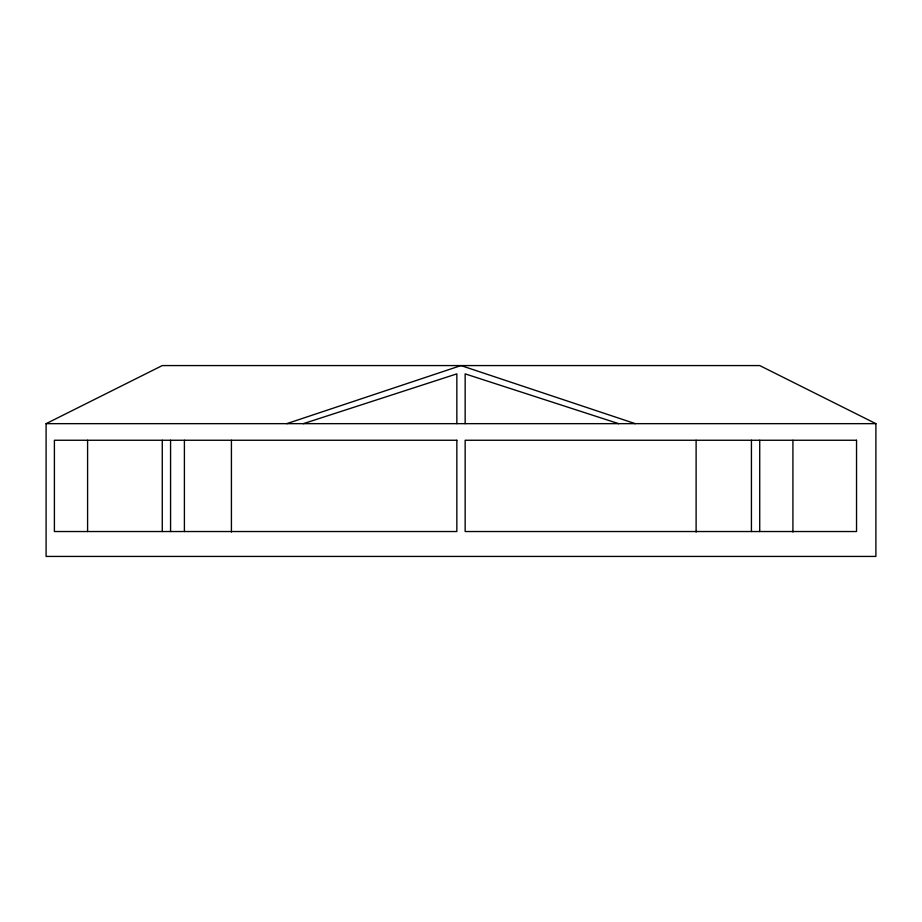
<?xml version="1.0" encoding="UTF-8"?>
<svg xmlns="http://www.w3.org/2000/svg" width="922" height="922" viewBox="0 0 922 922"><rect width="100%" height="100%" fill="white"/><g stroke="black" fill="none" stroke-linecap="round" stroke-linejoin="round"><path stroke-width="1.38" d="M46.1 423.659L162.272 365.573L759.728 365.573L875.9 423.659L875.9 556.427L46.1 556.427L46.1 423.659L875.9 423.659M286.742 423.659L461 365.573L635.258 423.659M303.338 423.659L456.851 373.871L456.851 423.659M618.662 423.659L465.149 373.871L465.149 423.659M792.92 440.255L792.92 532.04M759.728 440.255L759.728 531.533M751.43 440.255L751.43 531.533M696.11 440.255L696.11 532.04M231.422 440.255L231.422 532.04M184.4 440.255L184.4 531.533M170.57 440.255L170.57 531.533M162.272 440.255L162.272 531.533M87.59 440.255L87.59 531.533M456.851 440.255L54.398 440.255L54.398 531.533L456.851 531.533L456.851 440.255M856.538 440.255L465.149 440.255L465.149 531.533L856.538 531.533L856.538 440.255"/></g></svg>
